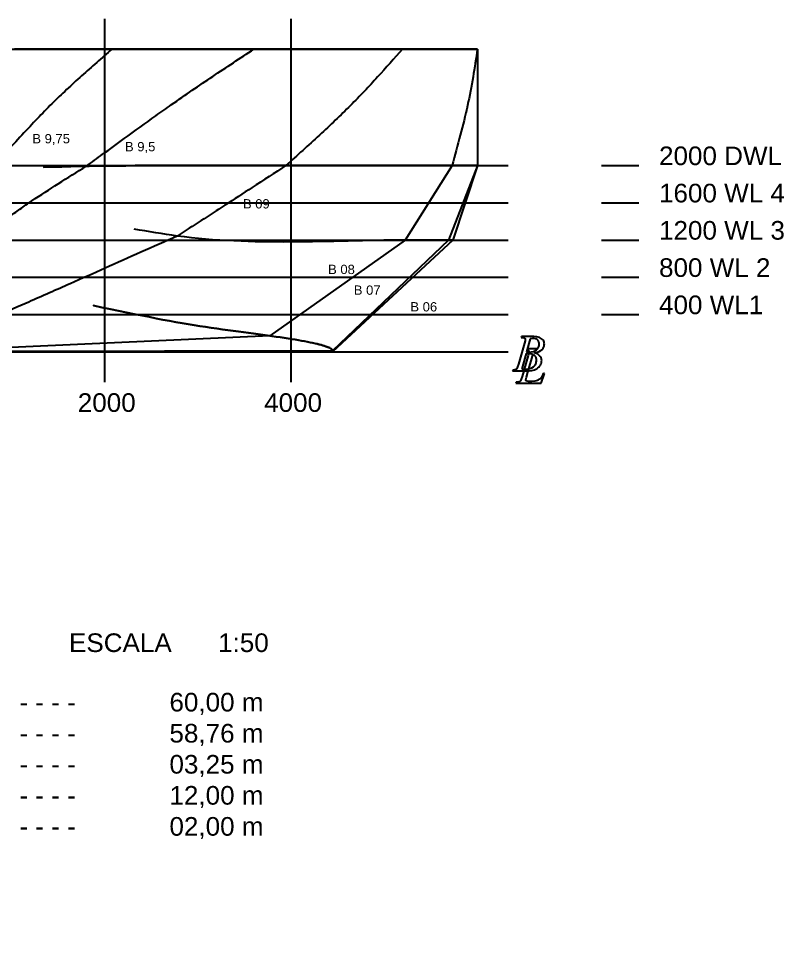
# Model space of a CAD drawing. Extents: x -1366 to 79276, y -12480 to 4902.
# Drawn here: x 71062 to 79276, y -6531 to 3575 of the extents above; entities that cross this region are included whole.
import ezdxf

# ---------------------------------------------------------------- set-up
doc = ezdxf.new("R2010")
doc.units = 0
doc.header["$MEASUREMENT"] = 0
doc.linetypes.add('CENTER', pattern=[2000, 1250, -250, 250, -250])
doc.layers.get('0').update_dxf_attribs({"color": 1, "linetype": 'CONTINUOUS'})
for name, color, linetype in [('08 LINHA DE BASE HACHURAS E CENTRO', 8, 'CENTER'), ('BUTTOCKS', 30, 'CONTINUOUS'), ('CL', 1, 'CONTINUOUS'), ('COTAS', 7, 'CONTINUOUS'), ('EDGES', 56, 'CONTINUOUS'), ('REFERENCE_LINES', 7, 'CONTINUOUS'), ('STATIONS', 3, 'CONTINUOUS'), ('WATERLINES', 4, 'CONTINUOUS')]:
    doc.layers.add(name, color=color, linetype=linetype)
doc.styles.add('COTAS', font='arial.ttf', dxfattribs={"height": 200})
doc.styles.get("Standard").update_dxf_attribs({"font": 'arial.ttf'})

# ---------------------------------------------------------------- blocks, each defined once
blk = doc.blocks.new('LB')
blk.add_lwpolyline([(-19.6, 122.6, 0.015278), (-17.5, 122.6), (-15.1, 122.5), (-13.1, 122.2), (-12.2, 122), (-11.5, 121.7), (-10.9, 121.4), (-10.4, 121.1), (-9.9, 120.7), (-9.6, 120.3), (-9.2, 119.8), (-9, 119.4), (-8.8, 118.8), (-8.6, 118.3), (-8.5, 117.7), (-8.5, 117.1), (-8.7, 115.4), (-9.1, 113.2), (-10.6, 107.1), (-26.6, 51.1), (-29.1, 43.5), (-30.1, 40.9), (-31, 39.2), (-31.6, 38.3), (-32.5, 37.5), (-33.6, 36.8), (-34.8, 36.1), (-35.4, 35.9), (-36, 35.7), (-37.6, 35.4), (-42, 35.1), (-42.9, 32.7), (-8.6, 32.7), (1.8, 33), (9.1, 33.9), (16.4, 35.9), (19.7, 37.3), (22.6, 38.9), (25.3, 40.8), (27.7, 43.1), (29.9, 45.7), (31.8, 48.6), (33.4, 51.7), (34.5, 55), (35.2, 58.3), (35.4, 61.6), (35.3, 63.2), (35.1, 64.6), (34.8, 66.1), (34.2, 67.5), (33.6, 68.9), (32.8, 70.3), (30.8, 72.9), (28.2, 75.4), (24.9, 77.5), (21, 79.5), (16.4, 81.2), (22.9, 82.9), (28.4, 85.1), (32.9, 87.7), (34.8, 89.2), (36.5, 90.7), (39.2, 94.1), (40.2, 95.8), (41.1, 97.6), (41.8, 99.5), (42.3, 101.3), (42.5, 103.3), (42.6, 105.3), (42.4, 107.8), (41.8, 110.3), (40.8, 112.8), (39.4, 115.2), (37.5, 117.4), (35.3, 119.3), (32.6, 121), (29.5, 122.4), (26.2, 123.6), (22.5, 124.4), (14.6, 125), (-18.7, 125), (-19.6, 122.6)], format="xyb")
for points in [[(-5.3, 84), (1.1, 83.4), (7.6, 83.8), (13.3, 85), (15.8, 85.8), (18.1, 86.9), (20.1, 88.2), (21.9, 89.6), (23.5, 91.2), (24.9, 92.9), (26.1, 94.7), (27.1, 96.6), (27.8, 98.6), (28.3, 100.7), (28.7, 102.9), (28.8, 105.2), (28.5, 108.6), (28.2, 110.1), (27.7, 111.5), (27.1, 112.9), (26.4, 114.1), (25.5, 115.2), (24.6, 116.3), (23.4, 117.2), (22.1, 118), (20.7, 118.7), (19.1, 119.2), (15.4, 120), (11.1, 120.2), (4.9, 119.4), (-5.3, 84)], [(-18.3, 38.5), (-6.4, 37.5), (-1.1, 37.9), (3.9, 39.1), (8.7, 41.1), (13, 43.9), (15, 45.6), (16.8, 47.4), (18.2, 49.4), (19.4, 51.5), (20.3, 53.8), (21, 56.1), (21.4, 58.7), (21.5, 61.4), (21.4, 63.4), (21.2, 65.3), (20.8, 67.1), (20.2, 68.8), (19.4, 70.4), (18.5, 71.9), (17.4, 73.2), (16.2, 74.5), (14.7, 75.6), (13.1, 76.5), (11.3, 77.3), (9.2, 78), (4.5, 78.9), (-1, 79.2), (-6.6, 79.2), (-18.3, 38.5)], [(0.2, 79.1), (-1, 74.1), (-11.3, 37.9)], [(-3.7, 89.5), (-3.5, 89.5), (-2.7, 89.3), (-2, 89.1), (-1.3, 88.8), (-0.8, 88.4), (-0.4, 88.1), (0, 87.6), (0.3, 87.2), (0.6, 86.7), (0.8, 86.2), (0.9, 85.6), (1, 85), (1, 84.4), (1, 83.4)], [(24.4, 92.3), (-2.9, 92.3)], [(0.7, 38.4), (10.6, 72.8), (11.9, 77)], [(15.4, 85.7), (15.6, 85.9), (16.6, 87), (17.8, 87.9), (19, 88.7), (19.8, 89), (20.6, 89.2), (21.7, 89.4)], [(-12.8, 32.7), (-17.1, 17.8), (-19.4, 10.9), (-20.5, 8.4), (-21.5, 6.5), (-21.9, 6), (-22.3, 5.5), (-23.3, 4.7), (-24.4, 3.9), (-25.8, 3.3), (-26.3, 3.1), (-26.9, 3), (-28.5, 2.7), (-33, 2.4), (-34, 0), (34, 0)], [(34, 0), (42.9, 26), (40.4, 26), (38.6, 22.9), (34.6, 16.3), (33.1, 14.2), (31.9, 12.8), (30.1, 11), (28.2, 9.6), (26.2, 8.3), (24.2, 7.3), (21, 6.2), (17.4, 5.4), (8.7, 4.8), (-0.3, 4.8), (-3.6, 5.1), (-4.8, 5.4), (-5.2, 5.5), (-5.6, 5.8), (-6.4, 6.4), (-6.7, 6.8), (-6.9, 7.1), (-7.1, 7.5), (-7.3, 7.9), (-7.4, 8.2), (-7.4, 8.6), (-5.6, 16.5), (-0.8, 32.9)]]:
    blk.add_lwpolyline(points)

msp = doc.modelspace()

# ---------------------------------------------------------------- linework, layer by layer
msp.add_line((63985.1, 3250), (75985.1, 3250))
at = {"layer": 'BUTTOCKS'}
for p, q in [((71985.1, -325.8), (71985.1, 3575.1)), ((73985.1, -325.8), (73985.1, 3575.1))]:
    msp.add_line(p, q, dxfattribs=at)
at = {"layer": 'CL'}
msp.add_line((63655.5, 0), (76314.6, 0), dxfattribs=at)
at = {"layer": 'COTAS'}
for p, q in [((77314.6, 2000), (77714.6, 2000)), ((77314.6, 1600), (77714.6, 1600)), ((77314.6, 1200), (77714.6, 1200)), ((77314.6, 800), (77714.6, 800)), ((77314.6, 400), (77714.6, 400))]:
    msp.add_line(p, q, dxfattribs=at)
at = {"layer": 'EDGES'}
for p, q in [((75985.1, 2000), (75985.1, 2000)), ((75674, 1200), (75674, 1200))]:
    msp.add_line(p, q, dxfattribs=at)
for points in [[(75985.1, 3250, 0), (75985.1, 3250, 0), (75985.1, 3250, 0), (75985.1, 3250, 0), (75985.1, 3250, 0), (75985.1, 3250, 0), (75985.1, 3250, 0), (75985.1, 3250, 0), (75985.1, 3250, 0), (75985.1, 3250, 0), (75985.1, 3250, 0), (75985.1, 3250, 0), (75985.1, 3250, 0), (75985.1, 3250, 0), (75985.1, 3250, 0), (75985.1, 3250, 0), (75985.1, 3250, 0), (75985.1, 3250, 0), (75985.1, 3250, 0), (75985.1, 3250, 0), (75985.1, 3250, 0), (75985.1, 3250, 0), (75985.1, 3250, 0), (75985.1, 3250, 0), (75985.1, 3250, 0), (75985.1, 3250, 0), (75985.1, 3250, 0), (75985.1, 3250, 0), (75985.1, 3250, 0), (75985.1, 3250, 0), (75985.1, 3250, 0), (75985.1, 3250, 0), (75985.1, 3250, 0), (75985.1, 3250, 0), (75985.1, 3250, 0), (75985.1, 3250, 0), (75985.1, 3250, 0), (75985.1, 3250, 0), (75985.1, 3250, 0), (75985.1, 3250, 0), (75985.1, 3250, 0), (75985.1, 3250, 0), (75985.1, 3250, 0), (75985.1, 3250, 0), (75985.1, 3250, 0), (75985.1, 3250, 0), (75985.1, 3250, 0), (75985.1, 3250, 0), (75985.1, 3250, 0), (75985.1, 3250, 0), (75985.1, 3250, 0), (75985.1, 3250, 0), (75985.1, 3250, 0), (75985.1, 3250, 0), (75985.1, 3250, 0), (75985.1, 3250, 0), (75985.1, 3250, 0), (75985.1, 3250, 0), (75985.1, 3250, 0), (75985.1, 3250, 0), (75985.1, 3250, 0), (75985.1, 3250, 0), (75985.1, 3250, 0), (75985.1, 3250, 0), (75985.1, 3250, 0), (75985.1, 3250, 0), (75985.1, 3250, 0), (75985.1, 3250, 0), (75985.1, 3250, 0), (75985.1, 3250, 0), (75985.1, 3250, 0), (75985.1, 3250, 0), (75985.1, 3250, 0), (75985.1, 3250, 0), (75985.1, 3250, 0), (75985.1, 3250, 0), (75985.1, 3250, 0), (75985.1, 3250, 0), (75985.1, 3250, 0), (75985.1, 3250, 0), (75985.1, 3250, 0), (75985.1, 3250, 0), (75985.1, 3250, 0), (75985.1, 3250, 0), (75985.1, 3250, 0), (75985.1, 3250, 0), (75985.1, 3250, 0), (75985.1, 3250, 0), (75985.1, 3250, 0), (75985.1, 3250, 0), (75985.1, 3250, 0), (75985.1, 3250, 0), (75985.1, 3250, 0), (75985.1, 3250, 0), (75985.1, 3250, 0), (75985.1, 3250, 0), (75985.1, 3250, 0), (75985.1, 3250, 0), (75985, 3250, 0), (75984.7, 3250, 0), (75984.1, 3250, 0), (75983.3, 3250, 0), (75981.9, 3250, 0), (75980.1, 3250, 0), (75977.7, 3250, 0), (75974.5, 3250, 0), (75970.6, 3250, 0), (75965.8, 3250, 0), (75960.1, 3250, 0), (75953.3, 3250, 0), (75945.4, 3250, 0), (75936.2, 3250, 0), (75925.8, 3250, 0), (75914, 3250, 0), (75900.7, 3250, 0), (75885.8, 3250, 0), (75869.3, 3250, 0), (75851.1, 3250, 0), (75831, 3250, 0), (75809.1, 3250, 0), (75785.1, 3250, 0), (75759.1, 3250, 0), (75730.9, 3250, 0), (75700.5, 3250, 0), (75667.7, 3250, 0), (75632.5, 3250, 0), (75594.8, 3250, 0), (75554.5, 3250, 0), (75511.5, 3250, 0), (75465.8, 3250, 0), (75417.5, 3250, 0), (75366.6, 3250, 0), (75313.4, 3250, 0), (75257.9, 3250, 0), (75200.3, 3250, 0), (75140.7, 3250, 0), (75079.3, 3250, 0), (75016.1, 3250, 0), (74951.2, 3250, 0), (74884.9, 3250, 0), (74817.3, 3250, 0), (74748.4, 3250, 0), (74678.4, 3250, 0), (74607.5, 3250, 0), (74535.7, 3250, 0), (74463.1, 3250, 0), (74389.3, 3250, 0), (74313.9, 3250, 0), (74236.3, 3250, 0), (74156.2, 3250, 0), (74073, 3250, 0), (73986.4, 3250, 0), (73895.8, 3250, 0), (73800.7, 3250, 0), (73700.7, 3250, 0), (73595.4, 3250, 0), (73484.2, 3250, 0), (73366.7, 3250, 0), (73242.5, 3250, 0), (73111, 3250, 0), (72971.9, 3250, 0), (72824.7, 3250, 0), (72669.9, 3250, 0), (72508, 3250, 0), (72339.4, 3250, 0), (72164.7, 3250, 0), (71984.4, 3250, 0), (71799, 3250, 0), (71609, 3250, 0), (71415, 3250, 0), (71217.3, 3250, 0), (71016.6, 3250, 0)], [(74500.1, 2000, 0), (74423.2, 2000, 0), (74341.6, 2000, 0), (74255.8, 2000, 0), (74166, 2000, 0), (74072.8, 2000, 0), (73976.5, 2000, 0), (73877.5, 2000, 0), (73776.1, 2000, 0), (73672.8, 2000, 0), (73567.9, 2000, 0), (73461.9, 2000, 0), (73355.1, 2000, 0), (73247.9, 2000, 0), (73140.7, 2000, 0), (73033.8, 2000, 0), (72927.8, 2000, 0), (72822.8, 2000, 0), (72718.9, 2000, 0), (72615.9, 1999.9, 0), (72513.8, 1999.7, 0), (72412.5, 1999.4, 0), (72311.9, 1999, 0), (72211.9, 1998.3, 0), (72112.4, 1997.5, 0), (72013.4, 1996.5, 0), (71914.7, 1995.2, 0), (71816.4, 1993.6, 0), (71718.5, 1991.8, 0), (71621, 1989.8, 0), (71523.9, 1987.5, 0), (71427.5, 1985, 0), (71332.2, 1982.5, 0), (71427.5, 1985, 0), (71523.9, 1987.5, 0), (71621, 1989.8, 0), (71718.5, 1991.8, 0), (71816.4, 1993.6, 0), (71914.7, 1995.2, 0), (72013.4, 1996.5, 0), (72112.4, 1997.5, 0), (72211.9, 1998.3, 0), (72311.9, 1999, 0), (72412.5, 1999.4, 0), (72513.8, 1999.7, 0), (72615.9, 1999.9, 0), (72718.9, 2000, 0), (72822.8, 2000, 0), (72927.8, 2000, 0), (73033.8, 2000, 0), (73140.7, 2000, 0), (73247.9, 2000, 0), (73355.1, 2000, 0), (73461.9, 2000, 0), (73567.9, 2000, 0), (73672.8, 2000, 0), (73776.1, 2000, 0), (73877.5, 2000, 0), (73976.5, 2000, 0), (74072.8, 2000, 0), (74166, 2000, 0), (74255.8, 2000, 0), (74341.6, 2000, 0), (74423.2, 2000, 0), (74500.1, 2000, 0), (74572.2, 2000, 0), (74639.5, 2000, 0), (74702.4, 2000, 0), (74761.3, 2000, 0), (74816.5, 2000, 0), (74868.4, 2000, 0), (74917.2, 2000, 0), (74963.3, 2000, 0), (75007, 2000, 0), (75048.8, 2000, 0), (75088.8, 2000, 0), (75127.5, 2000, 0), (75165.2, 2000, 0), (75202.1, 2000, 0), (75238.8, 2000, 0), (75275.4, 2000, 0), (75312.2, 2000, 0), (75349.3, 2000, 0), (75386.3, 2000, 0), (75423.2, 2000, 0), (75459.8, 2000, 0), (75496, 2000, 0), (75531.6, 2000, 0), (75566.5, 2000, 0), (75600.5, 2000, 0), (75633.5, 2000, 0), (75665.3, 2000, 0), (75695.7, 2000, 0), (75724.7, 2000, 0), (75752, 2000, 0), (75777.6, 2000, 0), (75801.2, 2000, 0), (75822.8, 2000, 0), (75842.4, 2000, 0), (75860.1, 2000, 0), (75876.1, 2000, 0), (75890.4, 2000, 0), (75903.2, 2000, 0), (75914.5, 2000, 0), (75924.5, 2000, 0), (75933.3, 2000, 0), (75940.9, 2000, 0), (75947.5, 2000, 0), (75953.3, 2000, 0), (75958.2, 2000, 0), (75962.4, 2000, 0), (75966.1, 2000, 0), (75969.2, 2000, 0), (75972, 2000, 0), (75974.5, 2000, 0), (75976.6, 2000, 0), (75978.4, 2000, 0), (75979.9, 2000, 0), (75981.2, 2000, 0), (75982.3, 2000, 0), (75983.1, 2000, 0), (75983.7, 2000, 0), (75984.2, 2000, 0), (75984.6, 2000, 0), (75984.8, 2000, 0), (75985, 2000, 0), (75985, 2000, 0), (75985.1, 2000, 0), (75985.1, 2000, 0), (75985.1, 2000, 0), (75985.1, 2000, 0), (75985.1, 2000, 0), (75985.1, 2000, 0), (75985.1, 2000, 0), (75985.1, 2000, 0), (75985.1, 2000, 0), (75985.1, 2000, 0), (75985.1, 2000, 0), (75985.1, 2000, 0), (75985.1, 2000, 0), (75985.1, 2000, 0), (75985.1, 2000, 0), (75985.1, 2000, 0), (75985.1, 2000, 0), (75985.1, 2000, 0), (75985.1, 2000, 0), (75985.1, 2000, 0), (75985.1, 2000, 0), (75985.1, 2000, 0), (75985.1, 2000, 0), (75985.1, 2000, 0), (75985.1, 2000, 0), (75985.1, 2000, 0), (75985.1, 2000, 0), (75985.1, 2000, 0), (75985.1, 2000, 0), (75985.1, 2000, 0), (75985.1, 2000, 0), (75985.1, 2000, 0), (75985.1, 2000, 0), (75985.1, 2000, 0), (75985.1, 2000, 0), (75985.1, 2000, 0), (75985.1, 2000, 0), (75985.1, 2000, 0), (75985.1, 2000, 0), (75985.1, 2000, 0), (75985.1, 2000, 0), (75985.1, 2000, 0), (75985.1, 2000, 0), (75985.1, 2000, 0), (75985.1, 2000, 0), (75985.1, 2000, 0), (75985.1, 2000, 0), (75985.1, 2000, 0), (75985.1, 2000, 0), (75985.1, 2000, 0), (75985.1, 2000, 0), (75985.1, 2000, 0), (75985.1, 2000, 0), (75985.1, 2000, 0), (75985.1, 2000, 0), (75985.1, 2000, 0), (75985.1, 2000, 0), (75985.1, 2000, 0), (75985.1, 2000, 0), (75985.1, 2000, 0), (75985.1, 2000, 0), (75985.1, 2000, 0), (75985.1, 2000, 0), (75985.1, 2000, 0), (75985.1, 2000, 0), (75985.1, 2000, 0), (75985.1, 2000, 0), (75985.1, 2000, 0), (75985.1, 2000, 0), (75985.1, 2000, 0), (75985.1, 2000, 0), (75985.1, 2000, 0), (75985.1, 2000, 0), (75985.1, 2000, 0), (75985.1, 2000, 0), (75985.1, 2000, 0), (75985.1, 2000, 0), (75985.1, 2000, 0), (75985.1, 2000, 0), (75985.1, 2000, 0), (75985.1, 2000, 0), (75985.1, 2000, 0), (75985.1, 2000, 0), (75985.1, 2000, 0), (75985.1, 2000, 0), (75985.1, 2000, 0), (75985.1, 2000, 0), (75985.1, 2000, 0), (75985.1, 2000, 0), (75985.1, 2000, 0), (75985.1, 2000, 0), (75985.1, 2000, 0), (75985.1, 2000, 0), (75985.1, 2000, 0), (75985.1, 2000, 0), (75985.1, 2000, 0), (75985.1, 2000, 0), (75985.1, 2000, 0), (75985.1, 2000, 0), (75985.1, 2000, 0), (75985.1, 2000, 0), (75985.1, 2000, 0), (75985.1, 2000, 0), (75985.1, 2000, 0), (75985.1, 2000, 0), (75985.1, 2000, 0), (75985.1, 2000, 0), (75985.1, 2000, 0), (75985.1, 2000, 0), (75985.1, 2000, 0), (75985.1, 2000, 0), (75985.1, 2000, 0), (75985.1, 2000, 0), (75985.1, 2000, 0), (75985.1, 2000, 0), (75985.1, 2000, 0), (75985.1, 2000, 0), (75985.1, 2000, 0), (75985.1, 2000, 0), (75985.1, 2000, 0), (75985.1, 2000, 0), (75985.1, 2000, 0), (75985.1, 2000, 0), (75985.1, 2000, 0), (75985.1, 2000, 0), (75985.1, 2000, 0), (75985.1, 2000, 0), (75985.1, 2000, 0), (75985.1, 2000, 0), (75985.1, 2000, 0), (75985, 2000, 0), (75985, 2000, 0), (75984.8, 2000, 0), (75984.6, 2000, 0), (75984.2, 2000, 0), (75983.7, 2000, 0), (75983.1, 2000, 0), (75982.3, 2000, 0), (75981.2, 2000, 0), (75979.9, 2000, 0), (75978.4, 2000, 0), (75976.6, 2000, 0), (75974.5, 2000, 0), (75972, 2000, 0), (75969.2, 2000, 0), (75966.1, 2000, 0), (75962.4, 2000, 0), (75958.2, 2000, 0), (75953.3, 2000, 0), (75947.5, 2000, 0), (75940.9, 2000, 0), (75933.3, 2000, 0), (75924.5, 2000, 0), (75914.5, 2000, 0), (75903.2, 2000, 0), (75890.4, 2000, 0), (75876.1, 2000, 0), (75860.1, 2000, 0), (75842.4, 2000, 0), (75822.8, 2000, 0), (75801.2, 2000, 0), (75777.6, 2000, 0), (75752, 2000, 0), (75724.7, 2000, 0), (75695.7, 2000, 0), (75665.3, 2000, 0), (75633.5, 2000, 0), (75600.5, 2000, 0), (75566.5, 2000, 0), (75531.6, 2000, 0), (75496, 2000, 0), (75459.8, 2000, 0), (75423.2, 2000, 0), (75386.3, 2000, 0), (75349.3, 2000, 0), (75312.2, 2000, 0), (75275.4, 2000, 0), (75238.8, 2000, 0), (75202.1, 2000, 0), (75165.2, 2000, 0), (75127.5, 2000, 0), (75088.8, 2000, 0), (75048.8, 2000, 0), (75007, 2000, 0), (74963.3, 2000, 0), (74917.2, 2000, 0), (74868.4, 2000, 0), (74816.5, 2000, 0), (74761.3, 2000, 0), (74702.4, 2000, 0), (74639.5, 2000, 0), (74572.2, 2000, 0), (74500.1, 2000, 0)], [(73005.1, 276.2, 0), (73066.6, 266.7, 0), (73127.3, 257.5, 0), (73187.3, 248.7, 0), (73246.5, 240.2, 0), (73304.8, 232, 0), (73362.1, 224.2, 0), (73418.4, 216.6, 0), (73473.6, 209.2, 0), (73527.7, 202.1, 0), (73580.5, 195.1, 0), (73632.1, 188.4, 0), (73682.3, 181.8, 0), (73731.1, 175.3, 0), (73778.5, 168.9, 0), (73824.3, 162.5, 0), (73868.5, 156.3, 0), (73911, 150, 0), (73951.8, 143.8, 0), (73990.9, 137.5, 0), (74028.2, 131.3, 0), (74063.8, 125.1, 0), (74097.6, 119, 0), (74129.7, 112.9, 0), (74160.1, 106.9, 0), (74188.8, 101, 0), (74215.7, 95.2, 0), (74240.9, 89.5, 0), (74264.3, 84, 0), (74286, 78.5, 0), (74306, 73.2, 0), (74324.2, 68.1, 0), (74340.7, 63.1, 0), (74355.4, 58.3, 0), (74368.5, 53.7, 0), (74379.9, 49.3, 0), (74389.8, 45.1, 0), (74398.3, 41.1, 0), (74405.4, 37.3, 0), (74411.4, 33.7, 0), (74416.3, 30.3, 0), (74420.3, 27.1, 0), (74423.3, 24.1, 0), (74425.6, 21.2, 0), (74427.3, 18.6, 0), (74428.4, 16.1, 0), (74429, 13.9, 0), (74429.4, 11.8, 0), (74429.5, 10, 0), (74429.5, 8.3, 0), (74429.5, 6.9, 0), (74429.5, 5.6, 0), (74429.5, 4.5, 0), (74429.5, 3.5, 0), (74429.5, 2.7, 0), (74429.5, 2, 0), (74429.5, 1.5, 0), (74429.5, 1, 0), (74429.5, 0.7, 0), (74429.5, 0.4, 0), (74429.5, 0.3, 0), (74429.5, 0.1, 0), (74429.5, 0.1, 0), (74429.5, 0, 0), (74429.5, 0, 0), (74429.5, 0, 0), (74429.5, 0, 0), (74429.5, 0, 0), (74429.5, 0, 0), (74429.5, 0, 0), (74429.5, 0, 0), (74429.5, 0, 0), (74429.5, 0, 0), (74429.5, 0, 0), (74429.5, 0, 0), (74429.5, 0, 0), (74429.5, 0, 0), (74429.5, 0, 0), (74429.5, 0, 0), (74429.5, 0, 0), (74429.5, 0, 0), (74429.5, 0, 0), (74429.5, 0, 0), (74429.5, 0, 0), (74429.5, 0, 0), (74429.5, 0, 0), (74429.5, 0, 0), (74429.5, 0, 0), (74429.5, 0, 0), (74429.5, 0, 0), (74429.5, 0, 0), (74429.5, 0, 0), (74429.5, 0, 0), (74429.5, 0, 0), (74429.5, 0, 0), (74429.5, 0, 0), (74429.5, 0, 0), (74429.5, 0, 0), (74429.5, 0, 0), (74429.5, 0, 0), (74429.5, 0, 0), (74429.5, 0, 0), (74429.5, 0, 0), (74429.5, 0, 0), (74429.5, 0, 0), (74429.5, 0, 0), (74429.5, 0, 0), (74429.5, 0, 0), (74429.5, 0, 0), (74429.5, 0, 0), (74429.5, 0, 0), (74429.5, 0, 0), (74429.5, 0, 0), (74429.5, 0, 0), (74429.5, 0, 0), (74429.5, 0, 0), (74429.5, 0, 0), (74429.5, 0, 0), (74429.5, 0, 0), (74429.5, 0, 0), (74429.5, 0, 0), (74429.5, 0, 0), (74429.5, 0, 0), (74429.5, 0, 0), (74429.5, 0, 0), (74429.5, 0, 0), (74429.5, 0, 0), (74429.5, 0, 0), (74429.5, 0, 0), (74429.5, 0, 0), (74429.5, 0, 0), (74429.5, 0, 0), (74429.5, 0, 0), (74429.5, 0, 0), (74429.5, 0, 0), (74429.5, 0, 0), (74429.5, 0, 0), (74429.5, 0, 0), (74429.5, 0, 0), (74429.5, 0, 0), (74429.5, 0, 0), (74429.5, 0, 0), (74429.5, 0, 0), (74429.5, 0, 0), (74429.5, 0, 0), (74429.5, 0, 0), (74429.5, 0, 0), (74429.5, 0.1, 0), (74429.5, 0.1, 0), (74429.5, 0.3, 0), (74429.5, 0.4, 0), (74429.5, 0.7, 0), (74429.5, 1, 0), (74429.5, 1.5, 0), (74429.5, 2, 0), (74429.5, 2.7, 0), (74429.5, 3.5, 0), (74429.5, 4.5, 0), (74429.5, 5.6, 0), (74429.5, 6.9, 0), (74429.5, 8.3, 0), (74429.5, 10, 0), (74429.4, 11.8, 0), (74429, 13.9, 0), (74428.4, 16.1, 0), (74427.3, 18.6, 0), (74425.6, 21.2, 0), (74423.3, 24.1, 0), (74420.3, 27.1, 0), (74416.3, 30.3, 0), (74411.4, 33.7, 0), (74405.4, 37.3, 0), (74398.3, 41.1, 0), (74389.8, 45.1, 0), (74379.9, 49.3, 0), (74368.5, 53.7, 0), (74355.4, 58.3, 0), (74340.7, 63.1, 0), (74324.2, 68.1, 0), (74306, 73.2, 0), (74286, 78.5, 0), (74264.3, 84, 0), (74240.9, 89.5, 0), (74215.7, 95.2, 0), (74188.8, 101, 0), (74160.1, 106.9, 0), (74129.7, 112.9, 0), (74097.6, 119, 0), (74063.8, 125.1, 0), (74028.2, 131.3, 0), (73990.9, 137.5, 0), (73951.8, 143.8, 0), (73911, 150, 0), (73868.5, 156.3, 0), (73824.3, 162.5, 0), (73778.5, 168.9, 0), (73731.1, 175.3, 0), (73682.3, 181.8, 0), (73632.1, 188.4, 0), (73580.5, 195.1, 0), (73527.7, 202.1, 0), (73473.6, 209.2, 0), (73418.4, 216.6, 0), (73362.1, 224.2, 0), (73304.8, 232, 0), (73246.5, 240.2, 0), (73187.3, 248.7, 0), (73127.3, 257.5, 0), (73066.6, 266.7, 0), (73005.1, 276.2, 0), (72942.6, 286.3, 0), (72879.1, 296.8, 0), (72814.1, 307.9, 0), (72747.5, 319.6, 0), (72679.1, 332, 0), (72608.6, 345.1, 0), (72535.7, 359, 0), (72460.4, 373.8, 0), (72382.5, 389.3, 0), (72302, 405.7, 0), (72218.8, 422.8, 0), (72133.1, 440.6, 0), (72045, 458.9, 0), (71954.8, 477.5, 0), (71863.6, 495.8, 0), (71954.8, 477.5, 0), (72045, 458.9, 0), (72133.1, 440.6, 0), (72218.8, 422.8, 0), (72302, 405.7, 0), (72382.5, 389.3, 0), (72460.4, 373.8, 0), (72535.7, 359, 0), (72608.6, 345.1, 0), (72679.1, 332, 0), (72747.5, 319.6, 0), (72814.1, 307.9, 0), (72879.1, 296.8, 0), (72942.6, 286.3, 0), (73005.1, 276.2, 0)], [(74429.5, 0, 0), (74429.5, 0, 0), (74429.5, 0, 0), (74429.5, 0, 0), (74429.5, 0, 0), (74429.5, 0, 0), (74429.5, 0, 0), (74429.5, 0, 0), (74429.5, 0, 0), (74429.5, 0, 0), (74429.5, 0, 0), (74429.5, 0, 0), (74429.5, 0, 0), (74429.5, 0, 0), (74429.5, 0, 0), (74429.5, 0, 0), (74429.5, 0, 0), (74429.5, 0, 0)]]:
    msp.add_polyline3d(points, dxfattribs=at)
msp.add_spline([(75721, 1200), (75673.9, 1200), (75208.4, 1200), (72763, 1243.3), (72300.1, 1317.8)], degree=3, dxfattribs=at)
at = {"layer": 'STATIONS'}
for p, q in [((75985.1, 3250), (75985, 2000)), ((75985.1, 3250), (75985.1, 2000)), ((75711.9, 2000), (75208.4, 1200)), ((75985, 2000), (75673.9, 1200)), ((75985.1, 2000), (75721, 1200)), ((75208.4, 1200), (73757.6, 171.7)), ((75673.9, 1200), (74429.4, 11.6)), ((75721, 1200), (74429.5, 0)), ((73757.6, 171.7), (69985.1, 0)), ((74429.4, 11.6), (69985.1, 0)), ((74429.5, 0), (69985.1, 0))]:
    msp.add_line(p, q, dxfattribs=at)
msp.add_open_spline([(69985.1, 8.8), (69997, 81.4), (70013.8, 183.6), (70043.1, 314.2), (70067.9, 401.9), (70098.7, 489.3), (70137, 575.5), (70180.6, 654.6), (70231.2, 732), (70295, 818.3), (70385.7, 926.9), (70495.8, 1048.3), (70616.7, 1170.6), (70732.2, 1274.1), (70845.1, 1364.7), (70956, 1448.6), (71076.1, 1534.3), (71252.8, 1655), (71490.1, 1808.9), (71685.7, 1930.7), (71786, 1993.1), (71844.6, 2035.7), (71980.4, 2134.6), (72229.5, 2315.6), (72475.5, 2493.9), (72718.8, 2666.5), (72922.4, 2807.3), (73144, 2957.1), (73364.9, 3104.2), (73512, 3201.5), (73585.5, 3250)], degree=3, knots=[0, 0, 0, 0, 220.595856, 310.5832141, 401.5218065, 493.9020996, 588.2107741, 684.4220656, 764.3914701, 865.3947324, 1006.3040643, 1188.6501974, 1356.8539708, 1522.1144468, 1653.6738582, 1791.067021, 1938.9374727, 2096.2699941, 2433.0966494, 2787.4122791, 2787.4122791, 2787.4122791, 3004.8107498, 3291.6055615, 3711.0263237, 3916.2894373, 4186.4713573, 4453.5882518, 4718.6704082, 4982.752995, 4982.752995, 4982.752995, 4982.752995], dxfattribs=at)
for points in [[(72060.6, 3250), (71898.4, 3107.5), (71736.4, 2963.3), (71575.3, 2815.5), (71416.5, 2662.5), (71338.3, 2583.6), (71182.8, 2420.2), (71009.3, 2232.5), (70818.5, 2024.2), (70600.6, 1786.3), (70514.5, 1688.4), (70432.2, 1589.2), (70355.1, 1488.9), (70284.4, 1387.2), (70251.8, 1335.6), (70193.6, 1230.7), (70144.5, 1122.3), (70123.7, 1066.6), (70087.8, 951.1), (70072.6, 891.2), (70046.2, 766.1), (70029.6, 668.5), (70014.4, 559.4), (69985.1, 301.4)], [(75179.8, 3250), (74912.3, 2950.8), (74771, 2799), (74620.5, 2644.4), (74458.8, 2486.5), (74287.7, 2325.8), (73929, 2000)], [(75984.4, 3250), (75936.7, 2950.7), (75877.8, 2644.2), (75800.4, 2325.7), (75711.9, 2000)], [(73929, 2000), (73565.6, 1763.2), (73274.2, 1574), (72763, 1243.3)], [(72763, 1243.3), (72373, 1068.5), (71988.1, 896.8), (71613.4, 730.7), (71168.1, 534), (70833.8, 386.1), (70284.5, 138.9), (69985.1, 0)]]:
    msp.add_spline(points, degree=3, dxfattribs=at)
at = {"layer": 'WATERLINES'}
for p, q in [((63655.5, 2000), (76314.6, 2000)), ((63655.5, 1600), (76314.6, 1600)), ((63655.5, 1200), (76314.6, 1200)), ((63655.5, 800), (76314.6, 800)), ((63655.5, 400), (76314.6, 400))]:
    msp.add_line(p, q, dxfattribs=at)

# ---------------------------------------------------------------- block references
at = {"layer": '08 LINHA DE BASE HACHURAS E CENTRO', "xscale": 4, "yscale": 4, "zscale": 4}
msp.add_blockref('LB', (76531.9, -336.6), dxfattribs=at)

# ---------------------------------------------------------------- texts
at = {"layer": 'COTAS', "char_height": 200, "attachment_point": 1, "style": 'COTAS'}
for s, width, insert in [('2000', 1027.661, (71695, -444.9)), ('4000', 1027.661, (73695, -444.9)), ('ESCALA^I1:50', 10777.695, (71600.9, -3023.1)), ('Comprimento total^I^I- - - - - - - - - - - - - - - - - - ^I^I60,00 m\\PComprimento entre PP^I- - - - - - - - - - - - - - - - - - ^I^I58,76 m\\PPontal moldado^I^I- - - - - - - - - - - - - - - - - - ^I^I03,25 m\\PBoca moldada^I^I- - - - - - - - - - - - - - - - - - ^I^I12,00 m\\PCalado de projeto^I^I- - - - - - - - - - - - - - - - - - ^I^I02,00 m\\P\\P\\P\\PALUNO: DENIS NASCIMENTO', 10777.695, (65478.8, -3661.5))]:
    msp.add_mtext_dynamic_manual_height_columns(s, width=width, gutter_width=1000, heights=[0], dxfattribs=dict(at, insert=insert))
at = {"layer": 'REFERENCE_LINES', "char_height": 100, "width": 913.77, "attachment_point": 1}
for s, insert in [('B 9,75', (71207.2, 2338.1)), ('B 9,5', (72201.4, 2252.4)), ('B 09', (73467.4, 1639.1)), ('B 08', (74381.2, 934.8)), ('B 07', (74657.1, 712.2)), ('B 06', (75264.5, 533.2))]:
    msp.add_mtext(s, dxfattribs=dict(at, insert=insert))
at = {"layer": 'REFERENCE_LINES', "char_height": 200, "attachment_point": 1, "style": 'COTAS'}
for s, width, insert in [('2000 DWL', 1896.984, (77932.8, 2204.2)), ('1600 WL 4', 1488.017, (77932.8, 1804.2)), ('1200 WL 3', 1466.096, (77932.8, 1404.2)), ('800 WL 2', 1235.917, (77932.8, 1004.2)), ('400 WL1', 1290.722, (77932.8, 604.2))]:
    msp.add_mtext_dynamic_manual_height_columns(s, width=width, gutter_width=1000, heights=[0], dxfattribs=dict(at, insert=insert))

doc.saveas('drawing.dxf')
